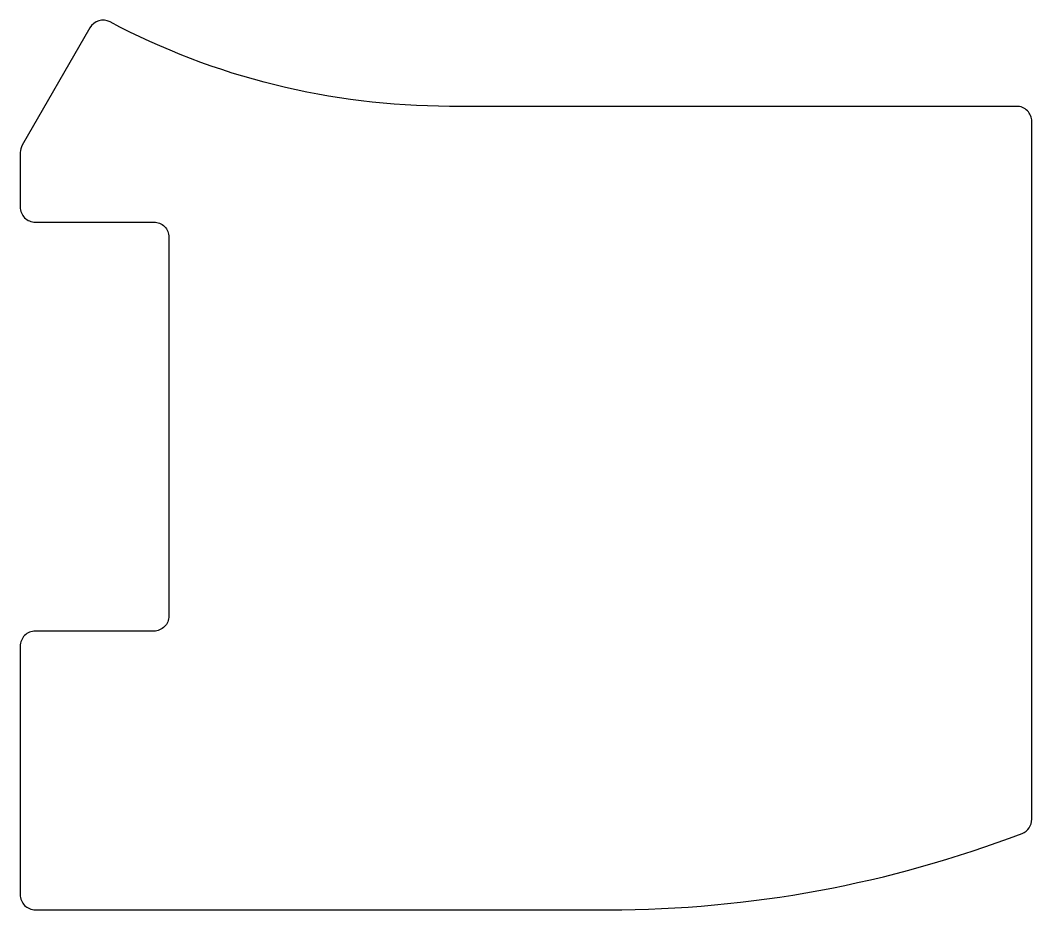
# Model space of a CAD drawing. Header units: millimetres. Extents: x -207 to -73, y 22 to 140.
import ezdxf

# ---------------------------------------------------------------- set-up
doc = ezdxf.new("R2010")
doc.units = ezdxf.units.MM
doc.layers.get('0').update_dxf_attribs({"linetype": 'CONTINUOUS'})

msp = doc.modelspace()

# ---------------------------------------------------------------- linework, layer by layer
msp.add_lwpolyline([(-207.47, 115.4, 0.414214), (-205.47, 113.4), (-189.77, 113.4, -0.414214), (-187.77, 111.4), (-187.77, 61.25, -0.414214), (-189.77, 59.25), (-205.47, 59.25, 0.414214), (-207.47, 57.25), (-207.47, 24.35, 0.414214), (-205.47, 22.35), (-129.51, 22.35, 0.091584), (-74.76, 32.46, 0.310837), (-73.47, 34.33), (-73.47, 126.73, 0.414214), (-75.47, 128.73), (-150.59, 128.73, -0.122286), (-195.57, 139.9, 0.403484), (-198.24, 139.13), (-207.2, 123.6, 0.131627), (-207.47, 122.6)], format="xyb", close=True)

doc.saveas('drawing.dxf')
